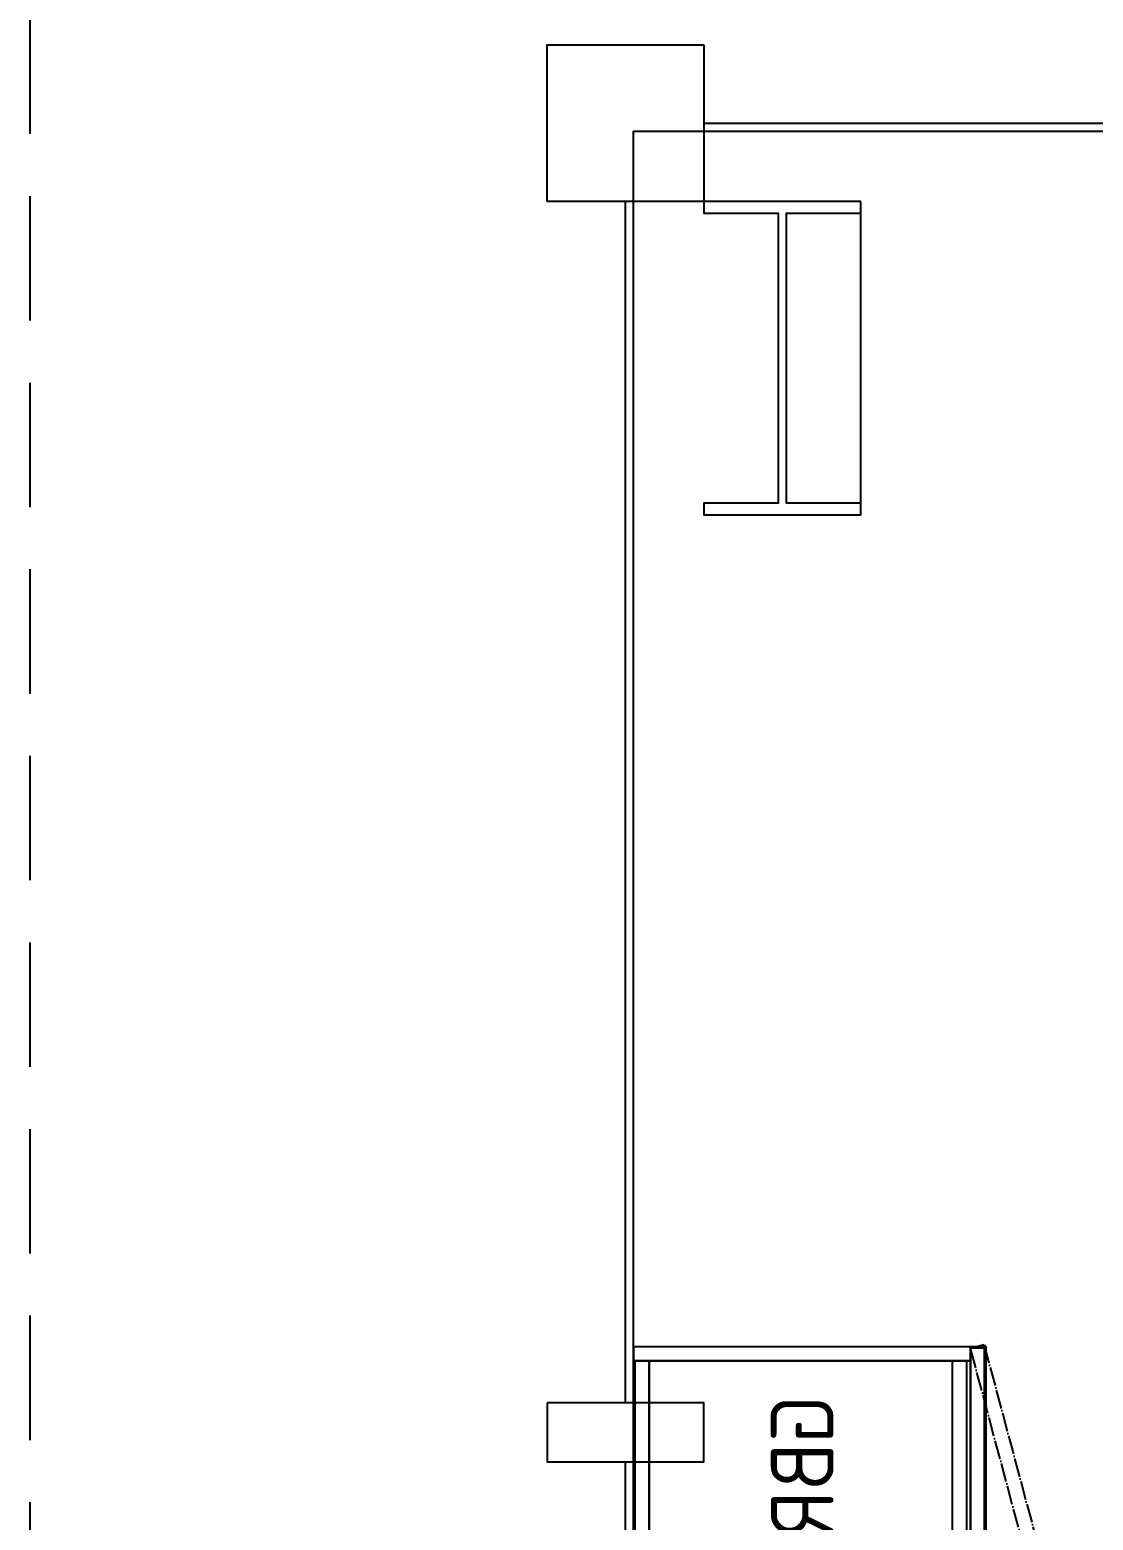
# Model space of a CAD drawing. Header units: millimetres. Extents: x 151130 to 215929, y 2134 to 34533.
# Drawn here: x 162065 to 163422, y 13847 to 15750 of the extents above; entities that cross this region are included whole.
import ezdxf

# ---------------------------------------------------------------- set-up
doc = ezdxf.new("R2010")
doc.units = ezdxf.units.MM
doc.linetypes.add('ACAD_ISO04W100', pattern=[30, 24, -3, 0, -3])
doc.linetypes.add('HIDDEN', pattern=[9.525, 6.35, -3.175])
for name, color, linetype in [('MUEBLES', 8, 'Continuous'), ('muros', 7, 'Continuous'), ('proy', 5, 'HIDDEN')]:
    doc.layers.add(name, color=color, linetype=linetype)
doc.styles.get("Standard").update_dxf_attribs({"font": 'isocp2.shx'})

# ---------------------------------------------------------------- blocks, each defined once
blk = doc.blocks.new('GAB900x450x750')
for points in [[(0, 0), (18, 0), (18, -430), (0, -430)], [(0, 0), (900, 0), (900, -450), (0, -450)], [(900, 0), (882, 0), (882, -430), (900, -430)], [(882, -2), (882, -20), (18, -20), (18, -2)], [(882, -430), (18, -430), (18, -20), (882, -20)], [(441, -20), (459, -20), (459, -407), (441, -407)], [(882, -425), (882, -407), (18, -407), (18, -425)], [(2, -430), (449, -430), (449, -448), (2, -448)], [(898, -430), (451, -430), (451, -448), (898, -448)], [(898, -430), (451, -430), (451, -448), (898, -448)]]:
    blk.add_lwpolyline(points, close=True)
at = {"color": 8, "linetype": 'ACAD_ISO04W100'}
for points in [[(433.8, -545.7), (2, -430), (-2.7, -447.4), (429.1, -563.1)], [(466.2, -545.7), (898, -430), (902.7, -447.4), (470.9, -563.1)]]:
    blk.add_lwpolyline(points, close=True, dxfattribs=at)
for centre, start, end in [((20, -431.1), 344.5265, 357.7502), ((880, -431.1), 182.2498, 195.4735)]:
    blk.add_arc(centre, 429.3, start, end, dxfattribs=at)
at = {"insert": (61.9, -175.2), "char_height": 80, "attachment_point": 1}
blk.add_mtext_dynamic_manual_height_columns('{\\Fisocp2|c0;\\C1;GBR900x450x750}', width=592.277, gutter_width=1, heights=[0], dxfattribs=at)

msp = doc.modelspace()

# ---------------------------------------------------------------- linework, layer by layer
at = {"layer": 'MUEBLES', "color": 6}
for p, q in [((162835, 5430.4), (162835, 15620.4)), ((162925, 15630.4), (164425, 15630.4)), ((162825, 13997.1), (162825, 15530.4)), ((162825, 12306.3), (162825, 13922.1))]:
    msp.add_line(p, q, dxfattribs=at)
msp.add_lwpolyline([(162835, 15620.4), (167725, 15620.4)], dxfattribs=at)
at = {"layer": 'muros'}
msp.add_line((163125, 15530.4), (162725, 15530.4), dxfattribs=at)
msp.add_lwpolyline([(162725, 15530.4), (162725, 15730.4), (162925, 15730.4)], dxfattribs=at)
at = {"layer": 'muros', "color": 2}
for points in [[(162925, 15730.4), (162925, 15515.4), (163019.5, 15515.4), (163019.5, 15145.4), (162925, 15145.4), (162925, 15130.4), (163125, 15130.4), (163125, 15530.4)], [(163125, 15145.4), (163030.5, 15145.4), (163030.5, 15515.4), (163125, 15515.4)]]:
    msp.add_lwpolyline(points, dxfattribs=at)
at = {"layer": 'muros', "color": 1}
msp.add_lwpolyline([(162725, 13997.1), (162725, 13922.1), (162925, 13922.1), (162925, 13997.1), (162725, 13997.1)], dxfattribs=at)
at = {"layer": 'proy', "color": 251, "ltscale": 25, "true_color": 0x636466}
msp.add_line((162065, 17680.4), (162065, 4430.4), dxfattribs=at)

# ---------------------------------------------------------------- block references
at = {"color": 5, "xscale": -1, "rotation": 90}
msp.add_blockref('GAB900x450x750', (162835, 14068.8), dxfattribs=at)

doc.saveas('drawing.dxf')
